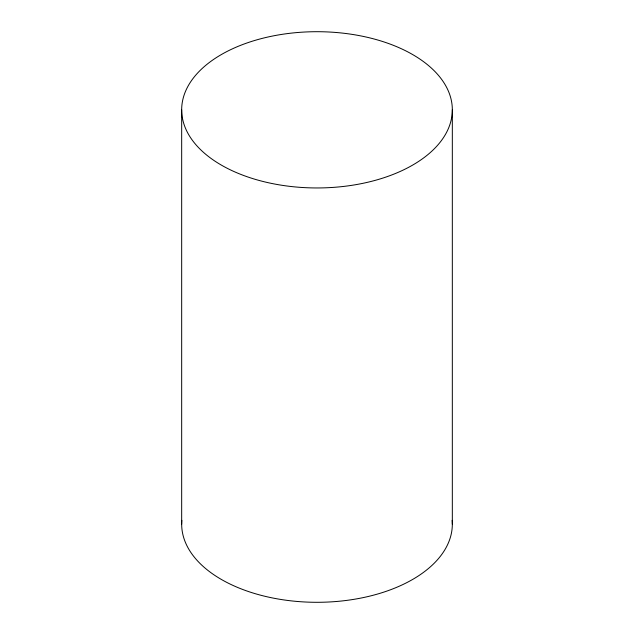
<?xml version="1.0" encoding="UTF-8"?>
<svg xmlns="http://www.w3.org/2000/svg" width="634" height="634" viewBox="0 0 634 634"><rect width="100%" height="100%" fill="white"/><g stroke="black" fill="none" stroke-linecap="round" stroke-linejoin="round"><path stroke-width="0.95" d="M452.327 109.825A135.327 78.125 0 0 1 249.336 177.488A135.327 78.125 0 0 1 249.336 42.169A135.327 78.125 0 0 1 452.327 109.825L452.327 524.175M181.673 109.825L181.673 524.175M452.161 520.348A135.327 78.125 0 0 1 317 602.3A135.327 78.125 0 0 1 181.839 520.348"/></g></svg>
